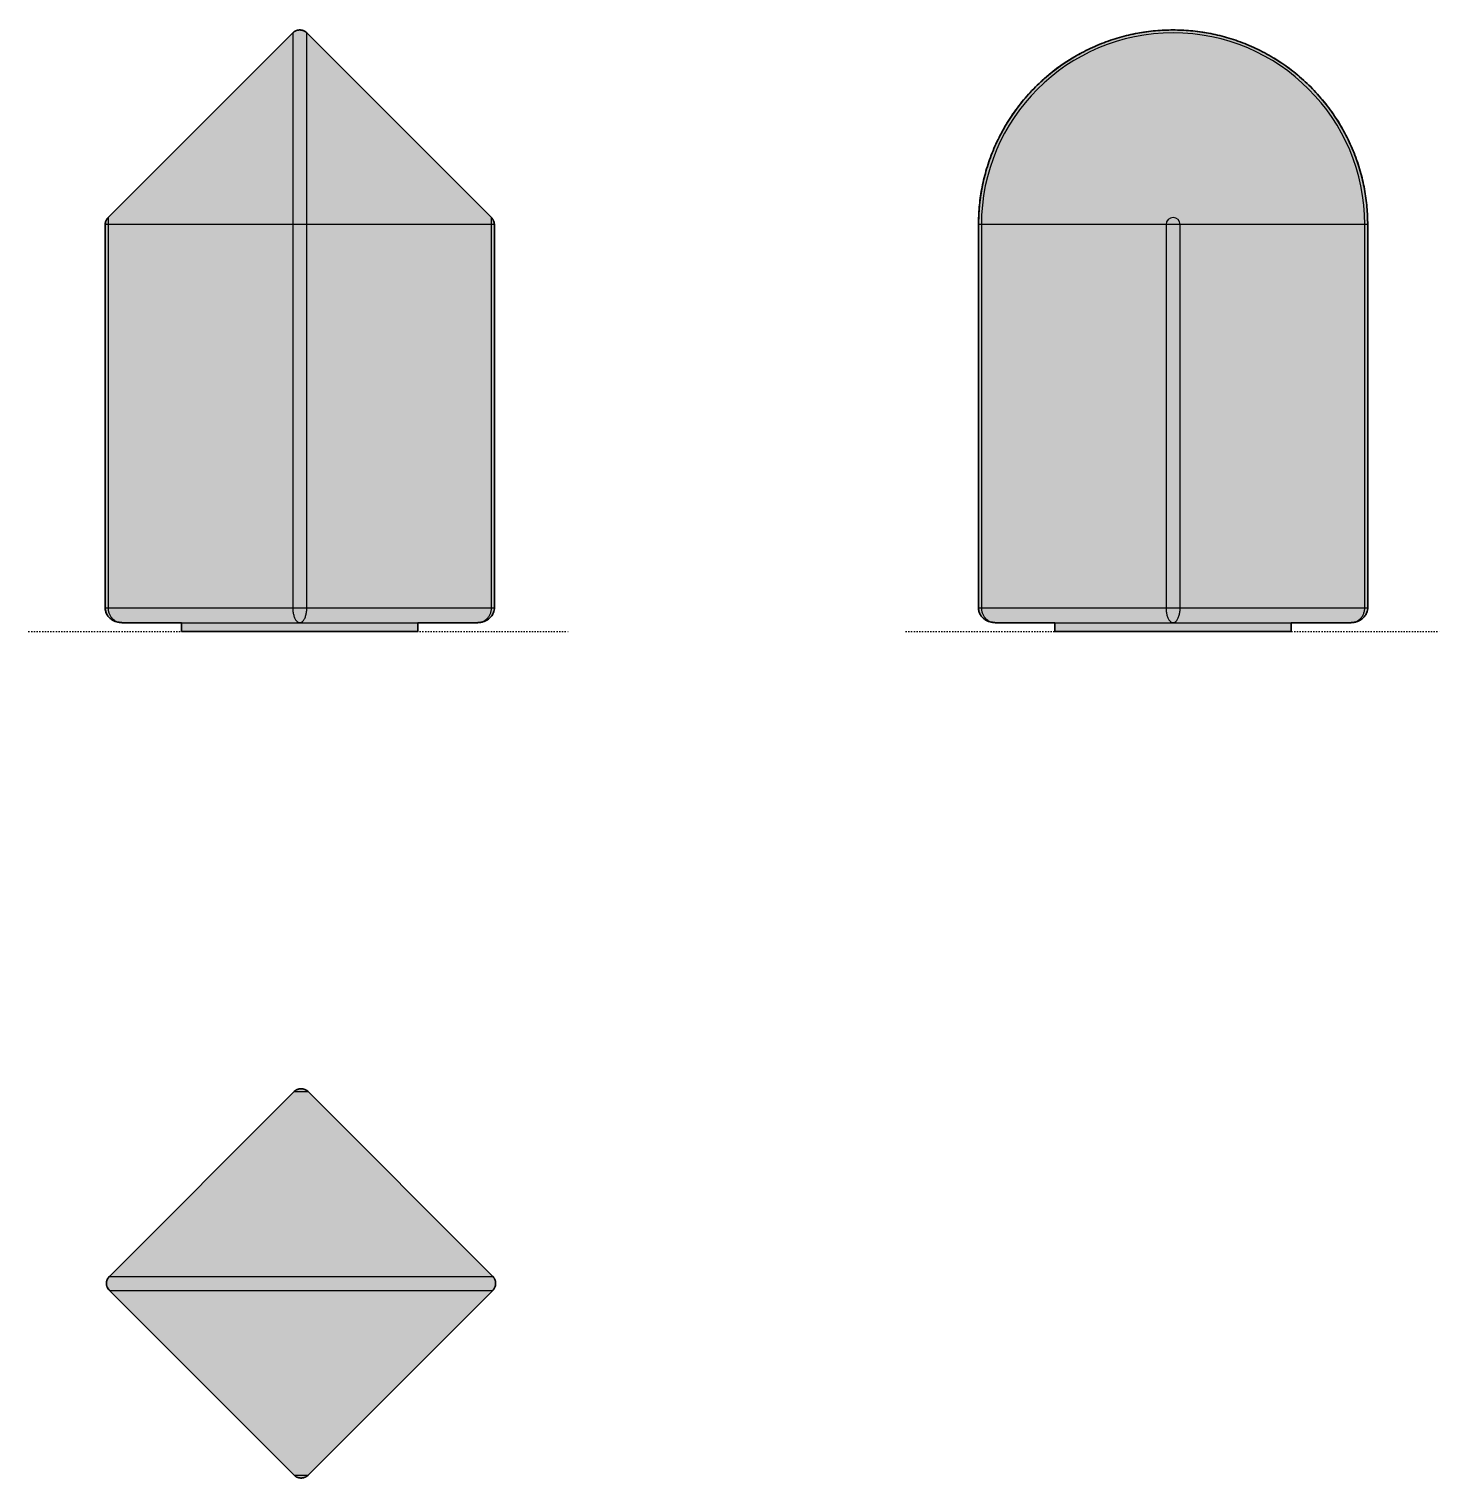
# Model space of a CAD drawing. Header units: millimetres. Extents: x 0 to 567, y -341 to 242.
import ezdxf

# ---------------------------------------------------------------- set-up
doc = ezdxf.new("R2010")
doc.units = ezdxf.units.MM
doc.linetypes.add('Dots', pattern=[1, 0, -1])
doc.layers.add('Blocks', color=7, linetype='Continuous')
doc.layers.add('Blocks$Fill', color=7, linetype='Continuous', true_color=0xffffff)
for name, color, linetype, lineweight, true_color in [('Blocks$Inner', 7, 'Continuous', 25, 0x007f00), ('Blocks$Outline', 7, 'Continuous', 35, 0xff3f3f), ('Groud', 7, 'Dots', 25, 0x243775)]:
    doc.layers.add(name, color=color, linetype=linetype, lineweight=lineweight, true_color=true_color)

# ---------------------------------------------------------------- blocks, each defined once
blk = doc.blocks.new('Parade Table Lamp Top')
at = {"layer": 'Blocks$Fill'}
blk.add_hatch(color=256, dxfattribs=at).paths.add_polyline_path([(-74.25, -79.9), (0, -5.66), (0.06, -5.59), (0.12, -5.53), (0.18, -5.46), (0.24, -5.39), (0.3, -5.32), (0.36, -5.25), (0.41, -5.17), (0.47, -5.09), (0.52, -5.02), (0.57, -4.94), (0.62, -4.85), (0.67, -4.77), (0.72, -4.68), (0.76, -4.6), (0.8, -4.51), (0.84, -4.42), (0.88, -4.33), (0.92, -4.23), (0.95, -4.14), (0.98, -4.04), (1.01, -3.94), (1.04, -3.85), (1.06, -3.75), (1.09, -3.65), (1.11, -3.55), (1.12, -3.45), (1.14, -3.34), (1.15, -3.24), (1.16, -3.14), (1.17, -3.04), (1.17, -2.93), (1.17, -2.83), (1.17, -2.72), (1.17, -2.62), (1.16, -2.52), (1.15, -2.42), (1.14, -2.31), (1.12, -2.21), (1.11, -2.11), (1.09, -2.01), (1.06, -1.91), (1.04, -1.81), (1.01, -1.71), (0.98, -1.62), (0.95, -1.52), (0.92, -1.42), (0.88, -1.33), (0.84, -1.24), (0.8, -1.15), (0.76, -1.06), (0.72, -0.97), (0.67, -0.89), (0.62, -0.8), (0.57, -0.72), (0.52, -0.64), (0.47, -0.56), (0.41, -0.48), (0.36, -0.41), (0.3, -0.34), (0.24, -0.27), (0.18, -0.2), (0.12, -0.13), (0.06, -0.06), (0, 0), (-74.25, 74.25), (-74.31, 74.31), (-74.38, 74.37), (-74.44, 74.43), (-74.51, 74.49), (-74.58, 74.55), (-74.66, 74.6), (-74.73, 74.66), (-74.81, 74.71), (-74.89, 74.77), (-74.97, 74.82), (-75.05, 74.87), (-75.13, 74.92), (-75.22, 74.96), (-75.31, 75.01), (-75.4, 75.05), (-75.49, 75.09), (-75.58, 75.13), (-75.67, 75.16), (-75.77, 75.2), (-75.86, 75.23), (-75.96, 75.26), (-76.06, 75.29), (-76.16, 75.31), (-76.26, 75.33), (-76.36, 75.35), (-76.46, 75.37), (-76.56, 75.38), (-76.66, 75.4), (-76.76, 75.41), (-76.87, 75.41), (-76.97, 75.42), (-77.07, 75.42), (-77.18, 75.42), (-77.28, 75.41), (-77.38, 75.41), (-77.49, 75.4), (-77.59, 75.38), (-77.69, 75.37), (-77.79, 75.35), (-77.89, 75.33), (-77.99, 75.31), (-78.09, 75.29), (-78.19, 75.26), (-78.29, 75.23), (-78.38, 75.2), (-78.48, 75.16), (-78.57, 75.13), (-78.66, 75.09), (-78.75, 75.05), (-78.84, 75.01), (-78.93, 74.96), (-79.02, 74.92), (-79.1, 74.87), (-79.18, 74.82), (-79.26, 74.77), (-79.34, 74.71), (-79.42, 74.66), (-79.49, 74.6), (-79.57, 74.55), (-79.64, 74.49), (-79.71, 74.43), (-79.77, 74.37), (-79.84, 74.31), (-79.9, 74.25), (-154.15, 0), (-154.21, -0.06), (-154.27, -0.13), (-154.33, -0.2), (-154.39, -0.27), (-154.45, -0.34), (-154.51, -0.41), (-154.56, -0.48), (-154.62, -0.56), (-154.67, -0.64), (-154.72, -0.72), (-154.77, -0.8), (-154.82, -0.89), (-154.86, -0.97), (-154.91, -1.06), (-154.95, -1.15), (-154.99, -1.24), (-155.03, -1.33), (-155.07, -1.42), (-155.1, -1.52), (-155.13, -1.62), (-155.16, -1.71), (-155.19, -1.81), (-155.21, -1.91), (-155.24, -2.01), (-155.26, -2.11), (-155.27, -2.21), (-155.29, -2.31), (-155.3, -2.42), (-155.31, -2.52), (-155.32, -2.62), (-155.32, -2.72), (-155.32, -2.83), (-155.32, -2.93), (-155.32, -3.04), (-155.31, -3.14), (-155.3, -3.24), (-155.29, -3.34), (-155.27, -3.45), (-155.26, -3.55), (-155.24, -3.65), (-155.21, -3.75), (-155.19, -3.85), (-155.16, -3.94), (-155.13, -4.04), (-155.1, -4.14), (-155.07, -4.23), (-155.03, -4.33), (-154.99, -4.42), (-154.95, -4.51), (-154.91, -4.6), (-154.86, -4.68), (-154.82, -4.77), (-154.77, -4.85), (-154.72, -4.94), (-154.67, -5.02), (-154.62, -5.09), (-154.56, -5.17), (-154.51, -5.25), (-154.45, -5.32), (-154.39, -5.39), (-154.33, -5.46), (-154.27, -5.53), (-154.21, -5.59), (-154.15, -5.66), (-79.9, -79.9), (-79.84, -79.97), (-79.77, -80.03), (-79.71, -80.09), (-79.64, -80.15), (-79.57, -80.2), (-79.49, -80.26), (-79.42, -80.32), (-79.34, -80.37), (-79.26, -80.42), (-79.18, -80.47), (-79.1, -80.52), (-79.02, -80.57), (-78.93, -80.62), (-78.84, -80.66), (-78.75, -80.71), (-78.66, -80.75), (-78.57, -80.78), (-78.48, -80.82), (-78.38, -80.85), (-78.29, -80.89), (-78.19, -80.92), (-78.09, -80.94), (-77.99, -80.97), (-77.89, -80.99), (-77.79, -81.01), (-77.69, -81.03), (-77.59, -81.04), (-77.49, -81.05), (-77.38, -81.06), (-77.28, -81.07), (-77.18, -81.07), (-77.07, -81.07), (-76.97, -81.07), (-76.87, -81.07), (-76.76, -81.06), (-76.66, -81.05), (-76.56, -81.04), (-76.46, -81.03), (-76.36, -81.01), (-76.26, -80.99), (-76.16, -80.97), (-76.06, -80.94), (-75.96, -80.92), (-75.86, -80.89), (-75.77, -80.85), (-75.67, -80.82), (-75.58, -80.78), (-75.49, -80.75), (-75.4, -80.71), (-75.31, -80.66), (-75.22, -80.62), (-75.13, -80.57), (-75.05, -80.52), (-74.97, -80.47), (-74.89, -80.42), (-74.81, -80.37), (-74.73, -80.32), (-74.66, -80.26), (-74.58, -80.2), (-74.51, -80.15), (-74.44, -80.09), (-74.38, -80.03), (-74.31, -79.97)], flags=0)
at = {"layer": 'Blocks$Inner'}
for p, q in [((-79.9, 74.25), (-154.15, 0)), ((-79.9, 74.25), (-74.25, 74.25)), ((0, 0), (-74.25, 74.25)), ((-154.15, 0), (0, 0)), ((-154.15, -5.66), (0, -5.66)), ((-154.15, -5.66), (-79.9, -79.9)), ((-74.25, -79.9), (0, -5.66)), ((-79.9, -79.9), (-74.25, -79.9))]:
    blk.add_line(p, q, dxfattribs=at)
for centre, start, end in [((-77.07, 71.42), 45, 135), ((-151.32, -2.83), 135, 225), ((-2.83, -2.83), 315, 45), ((-77.07, -77.07), 225, 315)]:
    blk.add_arc(centre, 4, start, end, dxfattribs=at)
at = {"layer": 'Blocks$Outline'}
for points in [[(-79.9, 74.25), (-154.15, 0)], [(0, 0), (-74.25, 74.25)], [(-154.15, -5.66), (-79.9, -79.9)], [(-74.25, -79.9), (0, -5.66)]]:
    blk.add_lwpolyline(points, dxfattribs=at)
for points in [[(-74.25, 74.25), (-77.07, 77.07), (-79.9, 74.25)], [(-154.15, 0), (-156.98, -2.83), (-154.15, -5.66)], [(0, -5.66), (2.83, -2.83), (0, 0)], [(-79.9, -79.9), (-77.07, -82.73), (-74.25, -79.9)]]:
    blk.add_rational_spline(points, [1, 0.707106781187, 1], degree=2, dxfattribs=at)
blk = doc.blocks.new('Parade Table Lamp Front')
at = {"layer": 'Blocks$Fill'}
blk.add_hatch(color=256, dxfattribs=at).paths.add_polyline_path([(-35.45, 3.52), (-35.2, 3.53), (-34.95, 3.56), (-34.8, 3.57), (-34.64, 3.6), (-34.48, 3.62), (-34.32, 3.65), (-34.17, 3.69), (-34.01, 3.73), (-33.86, 3.77), (-33.7, 3.81), (-33.56, 3.85), (-33.43, 3.89), (-33.29, 3.94), (-33.16, 3.99), (-33.02, 4.04), (-32.89, 4.1), (-32.76, 4.15), (-32.63, 4.21), (-32.51, 4.27), (-32.38, 4.33), (-32.26, 4.4), (-32.14, 4.47), (-32.02, 4.54), (-31.9, 4.61), (-31.79, 4.68), (-31.67, 4.76), (-31.56, 4.83), (-31.46, 4.91), (-31.35, 4.99), (-31.24, 5.08), (-31.14, 5.16), (-31.04, 5.25), (-30.94, 5.34), (-30.84, 5.43), (-30.75, 5.52), (-30.66, 5.61), (-30.57, 5.71), (-30.49, 5.8), (-30.4, 5.9), (-30.32, 6), (-30.24, 6.1), (-30.16, 6.21), (-30.09, 6.31), (-30.02, 6.41), (-29.95, 6.52), (-29.88, 6.63), (-29.81, 6.74), (-29.75, 6.85), (-29.69, 6.96), (-29.63, 7.07), (-29.58, 7.19), (-29.53, 7.3), (-29.48, 7.41), (-29.43, 7.53), (-29.39, 7.65), (-29.35, 7.77), (-29.31, 7.88), (-29.27, 8), (-29.24, 8.14), (-29.21, 8.27), (-29.18, 8.4), (-29.15, 8.54), (-29.13, 8.67), (-29.11, 8.81), (-29.09, 8.94), (-29.08, 9.08), (-29.07, 9.29), (-29.06, 9.5), (-29.06, 163.5), (-29.08, 165.24), (-29.14, 166.99), (-29.24, 168.75), (-29.38, 170.53), (-29.56, 172.32), (-29.79, 174.12), (-30.06, 175.92), (-30.37, 177.74), (-30.73, 179.56), (-31.13, 181.38), (-31.59, 183.2), (-32.09, 185.03), (-32.63, 186.85), (-33.23, 188.68), (-33.87, 190.49), (-34.56, 192.3), (-35.3, 194.1), (-36.09, 195.89), (-36.92, 197.67), (-37.81, 199.44), (-38.74, 201.19), (-39.72, 202.92), (-40.75, 204.63), (-41.82, 206.32), (-42.94, 207.98), (-44.1, 209.62), (-45.31, 211.23), (-46.56, 212.82), (-47.86, 214.37), (-49.19, 215.89), (-50.57, 217.38), (-51.98, 218.83), (-53.43, 220.24), (-54.92, 221.62), (-56.44, 222.95), (-57.99, 224.25), (-59.58, 225.5), (-61.19, 226.71), (-62.83, 227.87), (-64.49, 228.99), (-66.18, 230.07), (-67.89, 231.09), (-69.62, 232.07), (-71.37, 233), (-73.14, 233.89), (-74.92, 234.73), (-76.71, 235.51), (-78.51, 236.25), (-80.32, 236.94), (-82.14, 237.59), (-83.96, 238.18), (-85.78, 238.73), (-87.61, 239.22), (-89.43, 239.68), (-91.25, 240.08), (-93.07, 240.44), (-94.89, 240.75), (-96.69, 241.02), (-98.49, 241.25), (-100.28, 241.43), (-102.06, 241.57), (-103.82, 241.67), (-105.57, 241.73), (-107.31, 241.75), (-109.05, 241.73), (-110.8, 241.67), (-112.56, 241.57), (-114.34, 241.43), (-116.13, 241.25), (-117.93, 241.02), (-119.74, 240.75), (-121.55, 240.44), (-123.37, 240.08), (-125.19, 239.68), (-127.02, 239.22), (-128.84, 238.73), (-130.67, 238.18), (-132.49, 237.59), (-134.3, 236.94), (-136.11, 236.25), (-137.91, 235.51), (-139.71, 234.73), (-141.48, 233.89), (-143.25, 233), (-145, 232.07), (-146.73, 231.09), (-148.44, 230.07), (-150.13, 228.99), (-151.79, 227.87), (-153.43, 226.71), (-155.05, 225.5), (-156.63, 224.25), (-158.18, 222.95), (-159.7, 221.62), (-161.19, 220.24), (-162.64, 218.83), (-164.05, 217.38), (-165.43, 215.89), (-166.76, 214.37), (-168.06, 212.82), (-169.31, 211.23), (-170.52, 209.62), (-171.68, 207.98), (-172.8, 206.32), (-173.88, 204.63), (-174.9, 202.92), (-175.88, 201.19), (-176.82, 199.44), (-177.7, 197.67), (-178.54, 195.89), (-179.32, 194.1), (-180.06, 192.3), (-180.75, 190.49), (-181.4, 188.68), (-181.99, 186.85), (-182.54, 185.03), (-183.04, 183.2), (-183.49, 181.38), (-183.89, 179.56), (-184.25, 177.74), (-184.56, 175.92), (-184.83, 174.12), (-185.06, 172.32), (-185.24, 170.53), (-185.38, 168.75), (-185.48, 166.99), (-185.54, 165.24), (-185.56, 163.5), (-185.56, 9.5), (-185.53, 9.13), (-185.49, 8.76), (-185.46, 8.57), (-185.43, 8.39), (-185.41, 8.3), (-185.4, 8.21), (-185.38, 8.12), (-185.35, 8.03), (-185.33, 7.94), (-185.3, 7.86), (-185.28, 7.77), (-185.25, 7.69), (-185.22, 7.6), (-185.19, 7.52), (-185.15, 7.43), (-185.12, 7.35), (-185.05, 7.19), (-184.97, 7.03), (-184.88, 6.87), (-184.79, 6.71), (-184.71, 6.57), (-184.61, 6.43), (-184.52, 6.29), (-184.42, 6.15), (-184.32, 6.02), (-184.21, 5.89), (-184.1, 5.76), (-183.99, 5.64), (-183.88, 5.53), (-183.77, 5.42), (-183.65, 5.31), (-183.53, 5.21), (-183.41, 5.11), (-183.29, 5.01), (-183.17, 4.91), (-183.04, 4.82), (-182.92, 4.74), (-182.8, 4.65), (-182.67, 4.57), (-182.55, 4.5), (-182.42, 4.42), (-182.29, 4.35), (-182.16, 4.28), (-182.03, 4.22), (-181.9, 4.15), (-181.76, 4.09), (-181.63, 4.04), (-181.49, 3.99), (-181.35, 3.94), (-181.22, 3.89), (-181.08, 3.85), (-180.94, 3.81), (-180.82, 3.79), (-180.7, 3.76), (-180.59, 3.74), (-180.47, 3.72), (-180.24, 3.68), (-180, 3.65), (-179.84, 3.62), (-179.68, 3.59), (-179.52, 3.56), (-179.36, 3.54), (-179.2, 3.52), (-179.04, 3.51), (-178.88, 3.5), (-178.73, 3.5), (-154.81, 3.5), (-154.81, 0), (-107.31, 0), (-59.81, 0), (-59.81, 3.5), (-35.89, 3.5), (-35.78, 3.5), (-35.67, 3.5), (-35.56, 3.51)], flags=0)
at = {"layer": 'Blocks$Inner'}
for p, q in [((-184.39, 163.5), (-184.39, 9.5)), ((-110.14, 163.5), (-110.14, 9.5)), ((-104.48, 9.5), (-104.48, 163.5)), ((-30.24, 9.5), (-30.24, 163.5))]:
    blk.add_line(p, q, dxfattribs=at)
for points in [[(-185.56, 9.5), (-184.39, 9.5), (-110.14, 9.5), (-104.48, 9.5), (-30.24, 9.5), (-29.06, 9.5), (-29.06, 163.5), (-30.24, 163.5), (-104.48, 163.5), (-110.14, 163.5), (-184.39, 163.5), (-185.56, 163.5), (-185.56, 9.5)], [(-178.73, 3.5), (-107.31, 3.5), (-35.89, 3.5)], [(-59.81, 3.5), (-59.81, 0), (-107.31, 0), (-154.81, 0), (-154.81, 3.5)]]:
    blk.add_lwpolyline(points, dxfattribs=at)
for radius in [78.25, 77.07, 2.83]:
    blk.add_arc((-107.31, 163.5), radius, 0, 180, dxfattribs=at)
for points, knots in [([(-185.56, 9.5), (-185.52, 9), (-185.44, 8.03), (-184.85, 6.71), (-184.04, 5.63), (-182.79, 4.56), (-181.21, 3.76), (-179.91, 3.64), (-179.39, 3.59)], [620.984848, 620.984848, 620.984848, 620.984848, 621.142991, 621.294842, 621.437344, 621.570873, 621.818717, 621.984848, 621.984848, 621.984848, 621.984848]), ([(-35.89, 3.5), (-35.58, 3.51), (-34.84, 3.54), (-33.74, 3.77), (-32.63, 4.18), (-31.67, 4.73), (-30.83, 5.4), (-30.14, 6.18), (-29.61, 7.06), (-29.24, 8.02), (-29.08, 8.85), (-29.07, 9.36), (-29.06, 9.5)], [0, 0, 0, 0, 0.093126, 0.219857, 0.333153, 0.442475, 0.548077, 0.650662, 0.751071, 0.850094, 0.958055, 1, 1, 1, 1])]:
    blk.add_open_spline(points, degree=3, knots=knots, dxfattribs=at)
for points in [[(-184.39, 9.5), (-184.39, 3.5), (-178.73, 3.5)], [(-110.14, 9.5), (-110.14, 3.5), (-107.31, 3.5)], [(-107.31, 3.5), (-104.48, 3.5), (-104.48, 9.5)], [(-35.89, 3.5), (-30.24, 3.5), (-30.24, 9.5)]]:
    blk.add_rational_spline(points, [1, 0.707106781187, 1], degree=2, dxfattribs=at)
at = {"layer": 'Blocks$Outline'}
for points in [[(-185.56, 163.5), (-185.56, 9.5)], [(-29.06, 9.5), (-29.06, 163.5)], [(-178.73, 3.5), (-154.81, 3.5)], [(-154.81, 3.5), (-154.81, 0)], [(-154.81, 0), (-107.31, 0)], [(-107.31, 0), (-59.81, 0)], [(-59.81, 0), (-59.81, 3.5)], [(-59.81, 3.5), (-35.89, 3.5)]]:
    blk.add_lwpolyline(points, dxfattribs=at)
blk.add_rational_spline([(-29.06, 163.5), (-29.06, 241.75), (-107.31, 241.75), (-185.56, 241.75), (-185.56, 163.5)], [1, 0.707106781187, 1, 0.707106781187, 1], degree=2, knots=[0, 0, 0, 122.908862, 122.908862, 245.817725, 245.817725, 245.817725], dxfattribs=at)
for points, knots in [([(-185.56, 9.5), (-185.52, 9), (-185.44, 8.03), (-184.85, 6.71), (-184.04, 5.63), (-182.79, 4.56), (-181.4, 3.85), (-180.32, 3.69), (-180, 3.65)], [0, 0, 0, 0, 0.158143, 0.309994, 0.4524964, 0.5860245, 0.8338693, 0.9347625, 0.9347625, 0.9347625, 0.9347625]), ([(-35.45, 3.52), (-35.28, 3.53), (-34.69, 3.57), (-33.74, 3.77), (-32.63, 4.18), (-31.67, 4.73), (-30.83, 5.4), (-30.14, 6.18), (-29.61, 7.06), (-29.24, 8.02), (-29.08, 8.85), (-29.07, 9.36), (-29.06, 9.5)], [0.0439947, 0.0439947, 0.0439947, 0.0439947, 0.0931262, 0.2198573, 0.333153, 0.4424753, 0.5480768, 0.6506617, 0.7510709, 0.8500941, 0.9580554, 1, 1, 1, 1])]:
    blk.add_open_spline(points, degree=3, knots=knots, dxfattribs=at)
for points, weights in [([(-180, 3.65), (-179.37, 3.5), (-178.73, 3.5)], [0.923717296287, 0.954920377781, 1]), ([(-35.89, 3.5), (-35.67, 3.5), (-35.45, 3.52)], [1, 0.98398282156, 0.969717476134])]:
    blk.add_rational_spline(points, weights, degree=2, dxfattribs=at)
blk = doc.blocks.new('Parade Table Lamp Side')
at = {"layer": 'Blocks$Fill'}
blk.add_hatch(color=256, dxfattribs=at).paths.add_polyline_path([(187.11, 9.5), (187.11, 163.5), (187.11, 163.6), (187.11, 163.69), (187.1, 163.79), (187.1, 163.89), (187.09, 163.98), (187.07, 164.08), (187.06, 164.18), (187.04, 164.27), (187.02, 164.37), (187, 164.47), (186.97, 164.56), (186.94, 164.66), (186.91, 164.75), (186.88, 164.85), (186.85, 164.94), (186.81, 165.03), (186.77, 165.12), (186.73, 165.21), (186.69, 165.3), (186.64, 165.39), (186.59, 165.48), (186.54, 165.56), (186.49, 165.65), (186.44, 165.73), (186.38, 165.81), (186.32, 165.89), (186.26, 165.97), (186.2, 166.04), (186.14, 166.12), (186.08, 166.19), (186.01, 166.26), (185.94, 166.33), (111.7, 240.57), (111.63, 240.64), (111.57, 240.7), (111.5, 240.76), (111.43, 240.82), (111.36, 240.88), (111.29, 240.93), (111.21, 240.99), (111.13, 241.04), (111.06, 241.09), (110.98, 241.15), (110.89, 241.2), (110.81, 241.24), (110.72, 241.29), (110.64, 241.33), (110.55, 241.38), (110.46, 241.42), (110.36, 241.46), (110.27, 241.49), (110.18, 241.53), (110.08, 241.56), (109.98, 241.59), (109.89, 241.61), (109.79, 241.64), (109.69, 241.66), (109.59, 241.68), (109.49, 241.7), (109.38, 241.71), (109.28, 241.72), (109.18, 241.73), (109.08, 241.74), (108.97, 241.74), (108.87, 241.75), (108.76, 241.74), (108.66, 241.74), (108.56, 241.73), (108.46, 241.72), (108.35, 241.71), (108.25, 241.7), (108.15, 241.68), (108.05, 241.66), (107.95, 241.64), (107.85, 241.61), (107.75, 241.59), (107.65, 241.56), (107.56, 241.53), (107.46, 241.49), (107.37, 241.46), (107.28, 241.42), (107.19, 241.38), (107.1, 241.33), (107.01, 241.29), (106.93, 241.24), (106.84, 241.2), (106.76, 241.15), (106.68, 241.09), (106.6, 241.04), (106.52, 240.99), (106.45, 240.93), (106.38, 240.88), (106.31, 240.82), (106.24, 240.76), (106.17, 240.7), (106.1, 240.64), (106.04, 240.57), (31.79, 166.33), (31.73, 166.26), (31.66, 166.19), (31.6, 166.12), (31.53, 166.04), (31.47, 165.97), (31.41, 165.89), (31.36, 165.81), (31.3, 165.73), (31.25, 165.65), (31.19, 165.56), (31.14, 165.48), (31.1, 165.39), (31.05, 165.3), (31.01, 165.21), (30.97, 165.12), (30.93, 165.03), (30.89, 164.94), (30.85, 164.85), (30.82, 164.75), (30.79, 164.66), (30.77, 164.56), (30.74, 164.47), (30.72, 164.37), (30.7, 164.27), (30.68, 164.18), (30.66, 164.08), (30.65, 163.98), (30.64, 163.89), (30.63, 163.79), (30.63, 163.69), (30.62, 163.6), (30.62, 163.5), (30.62, 9.5), (30.65, 9.13), (30.69, 8.76), (30.72, 8.57), (30.75, 8.39), (30.76, 8.3), (30.78, 8.21), (30.8, 8.12), (30.83, 8.03), (30.85, 7.94), (30.87, 7.86), (30.9, 7.77), (30.93, 7.69), (30.96, 7.6), (30.99, 7.52), (31.02, 7.43), (31.06, 7.35), (31.13, 7.19), (31.21, 7.03), (31.3, 6.87), (31.39, 6.71), (31.47, 6.57), (31.57, 6.43), (31.66, 6.29), (31.76, 6.15), (31.86, 6.02), (31.97, 5.89), (32.08, 5.76), (32.19, 5.64), (32.3, 5.53), (32.41, 5.42), (32.53, 5.31), (32.65, 5.21), (32.77, 5.11), (32.89, 5.01), (33.01, 4.91), (33.14, 4.82), (33.26, 4.74), (33.38, 4.65), (33.51, 4.57), (33.63, 4.5), (33.76, 4.42), (33.89, 4.35), (34.02, 4.28), (34.15, 4.22), (34.28, 4.15), (34.42, 4.09), (34.55, 4.04), (34.69, 3.99), (34.82, 3.94), (34.96, 3.89), (35.1, 3.85), (35.24, 3.81), (35.36, 3.79), (35.47, 3.76), (35.59, 3.74), (35.71, 3.72), (35.94, 3.68), (36.18, 3.65), (36.34, 3.62), (36.5, 3.59), (36.66, 3.56), (36.82, 3.54), (36.98, 3.52), (37.14, 3.51), (37.3, 3.5), (37.45, 3.5), (61.37, 3.5), (61.37, 0), (156.37, 0), (156.37, 3.5), (180.29, 3.5), (180.4, 3.5), (180.51, 3.5), (180.62, 3.51), (180.73, 3.52), (180.98, 3.53), (181.22, 3.56), (181.38, 3.57), (181.54, 3.6), (181.7, 3.62), (181.86, 3.65), (182.01, 3.69), (182.17, 3.73), (182.32, 3.77), (182.48, 3.81), (182.61, 3.85), (182.75, 3.89), (182.89, 3.94), (183.02, 3.99), (183.15, 4.04), (183.29, 4.1), (183.42, 4.15), (183.55, 4.21), (183.67, 4.27), (183.8, 4.33), (183.92, 4.4), (184.04, 4.47), (184.16, 4.54), (184.28, 4.61), (184.39, 4.68), (184.51, 4.76), (184.62, 4.83), (184.72, 4.91), (184.83, 4.99), (184.93, 5.08), (185.04, 5.16), (185.14, 5.25), (185.24, 5.34), (185.33, 5.43), (185.43, 5.52), (185.52, 5.61), (185.61, 5.71), (185.69, 5.8), (185.78, 5.9), (185.86, 6), (185.94, 6.1), (186.02, 6.21), (186.09, 6.31), (186.16, 6.41), (186.23, 6.52), (186.3, 6.63), (186.36, 6.74), (186.43, 6.85), (186.49, 6.96), (186.54, 7.07), (186.6, 7.19), (186.65, 7.3), (186.7, 7.41), (186.74, 7.53), (186.79, 7.65), (186.83, 7.77), (186.87, 7.88), (186.9, 8), (186.94, 8.14), (186.97, 8.27), (187, 8.4), (187.03, 8.54), (187.05, 8.67), (187.07, 8.81), (187.09, 8.94), (187.1, 9.08), (187.11, 9.29)], flags=0)
at = {"layer": 'Blocks$Inner'}
for points in [[(106.04, 240.57), (31.79, 166.33), (31.79, 163.5), (31.79, 9.5)], [(106.04, 240.57), (106.04, 163.5), (106.04, 9.5)], [(111.7, 9.5), (111.7, 163.5), (111.7, 240.57)], [(185.94, 9.5), (185.94, 163.5), (185.94, 166.33), (111.7, 240.57)], [(37.45, 3.5), (108.87, 3.5), (180.29, 3.5)], [(61.37, 3.5), (61.37, 0), (156.37, 0), (156.37, 3.5)]]:
    blk.add_lwpolyline(points, dxfattribs=at)
blk.add_lwpolyline([(187.11, 163.5), (185.94, 163.5), (111.7, 163.5), (106.04, 163.5), (31.79, 163.5), (30.62, 163.5), (30.62, 9.5), (31.79, 9.5), (106.04, 9.5), (111.7, 9.5), (185.94, 9.5), (187.11, 9.5)], close=True, dxfattribs=at)
for centre, start, end in [((108.87, 237.75), 45, 135), ((34.62, 163.5), 135, 180), ((183.11, 163.5), 0, 45)]:
    blk.add_arc(centre, 4, start, end, dxfattribs=at)
for points, knots in [([(30.62, 9.5), (30.66, 9), (30.74, 8.03), (31.33, 6.71), (32.14, 5.63), (33.39, 4.56), (34.97, 3.76), (36.27, 3.64), (36.79, 3.59)], [0, 0, 0, 0, 0.158143, 0.309994, 0.452496, 0.586024, 0.833869, 1, 1, 1, 1]), ([(180.29, 3.5), (180.6, 3.51), (181.34, 3.54), (182.44, 3.77), (183.55, 4.18), (184.51, 4.73), (185.35, 5.4), (186.04, 6.18), (186.57, 7.06), (186.94, 8.02), (187.1, 8.85), (187.11, 9.36), (187.11, 9.5)], [0, 0, 0, 0, 0.0931262, 0.2198573, 0.333153, 0.4424753, 0.5480768, 0.6506617, 0.7510709, 0.8500941, 0.9580554, 1, 1, 1, 1])]:
    blk.add_open_spline(points, degree=3, knots=knots, dxfattribs=at)
for points in [[(31.79, 9.5), (31.79, 3.5), (37.45, 3.5)], [(106.04, 9.5), (106.04, 3.5), (108.87, 3.5)], [(108.87, 3.5), (111.7, 3.5), (111.7, 9.5)], [(180.29, 3.5), (185.94, 3.5), (185.94, 9.5)]]:
    blk.add_rational_spline(points, [1, 0.707106781187, 1], degree=2, dxfattribs=at)
at = {"layer": 'Blocks$Outline'}
for points in [[(106.04, 240.57), (31.79, 166.33)], [(185.94, 166.33), (111.7, 240.57)], [(30.62, 163.5), (30.62, 9.5)], [(187.11, 9.5), (187.11, 163.5)], [(37.45, 3.5), (61.37, 3.5)], [(61.37, 3.5), (61.37, 0)], [(61.37, 0), (156.37, 0)], [(156.37, 0), (156.37, 3.5)], [(156.37, 3.5), (180.29, 3.5)]]:
    blk.add_lwpolyline(points, dxfattribs=at)
for points, weights in [([(111.7, 240.57), (108.87, 243.4), (106.04, 240.57)], [1, 0.707106781187, 1]), ([(31.79, 166.33), (30.62, 165.16), (30.62, 163.5)], [1, 0.923879532511, 1]), ([(187.11, 163.5), (187.11, 165.16), (185.94, 166.33)], [1, 0.923879532511, 1]), ([(36.18, 3.65), (36.81, 3.5), (37.45, 3.5)], [0.923717296284, 0.954920377779, 1]), ([(180.29, 3.5), (180.51, 3.5), (180.73, 3.52)], [1, 0.983982821561, 0.969717476137])]:
    blk.add_rational_spline(points, weights, degree=2, dxfattribs=at)
for points, knots in [([(30.62, 9.5), (30.66, 9), (30.74, 8.03), (31.33, 6.71), (32.14, 5.63), (33.39, 4.56), (34.78, 3.85), (35.86, 3.69), (36.18, 3.65)], [0, 0, 0, 0, 0.158143, 0.309994, 0.4524964, 0.5860245, 0.8338693, 0.9347625, 0.9347625, 0.9347625, 0.9347625]), ([(180.73, 3.52), (180.89, 3.53), (181.49, 3.57), (182.44, 3.77), (183.55, 4.18), (184.51, 4.73), (185.35, 5.4), (186.04, 6.18), (186.57, 7.06), (186.94, 8.02), (187.1, 8.85), (187.11, 9.36), (187.11, 9.5)], [0.0439947, 0.0439947, 0.0439947, 0.0439947, 0.0931262, 0.2198573, 0.333153, 0.4424753, 0.5480768, 0.6506617, 0.7510709, 0.8500941, 0.9580554, 1, 1, 1, 1])]:
    blk.add_open_spline(points, degree=3, knots=knots, dxfattribs=at)

msp = doc.modelspace()

# ---------------------------------------------------------------- linework, layer by layer
at = {"layer": 'Groud'}
for points in [[(0, 0), (217.74, 0)], [(352.67, 0), (567.29, 0)]]:
    msp.add_lwpolyline(points, dxfattribs=at)

# ---------------------------------------------------------------- block references
at = {"layer": 'Blocks'}
for name, p in [('Parade Table Lamp Side', (0, 0)), ('Parade Table Lamp Front', (567.29, 0)), ('Parade Table Lamp Top', (186.45, -259.25))]:
    msp.add_blockref(name, p, dxfattribs=at)

doc.saveas('drawing.dxf')
